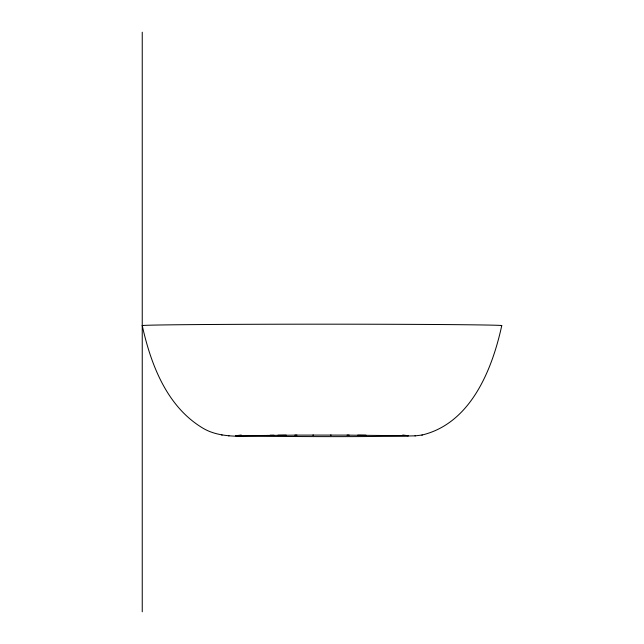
<?xml version="1.0" encoding="UTF-8"?>
<svg xmlns="http://www.w3.org/2000/svg" width="644" height="644" viewBox="0 0 644 644"><rect width="100%" height="100%" fill="white"/><g stroke="black" fill="none" stroke-linecap="round" stroke-linejoin="round"><path stroke-width="0.97" d="M501.757 325.614C492.153 369.737 470.651 423.519 421.86 435.07M142.244 325.614C150.785 364.037 166.385 405.438 201.363 427.222C215.788 436.56 233.297 436.415 249.8 436.302C304.99 436.519 360.229 437.115 415.404 435.827M241.267 435.014L235.599 435.779L296.916 435.127M414.953 435.899L422.343 434.99M277.975 435.175L286.258 435.143M294.888 435.119L313.531 435.103M312.847 435.094L331.153 435.094M270.11 435.215L273.998 435.207M330.469 435.103L349.112 435.119M357.742 435.143L366.025 435.175M347.084 435.127L408.401 435.779L402.733 435.014M228.596 435.827L229.047 435.899M221.657 434.99L222.14 435.07M142.244 32.2L142.244 611.8M142.702 325.711A179.757 1.425 0 0 1 322 324.182A179.757 1.425 0 0 1 501.298 325.711"/></g></svg>
